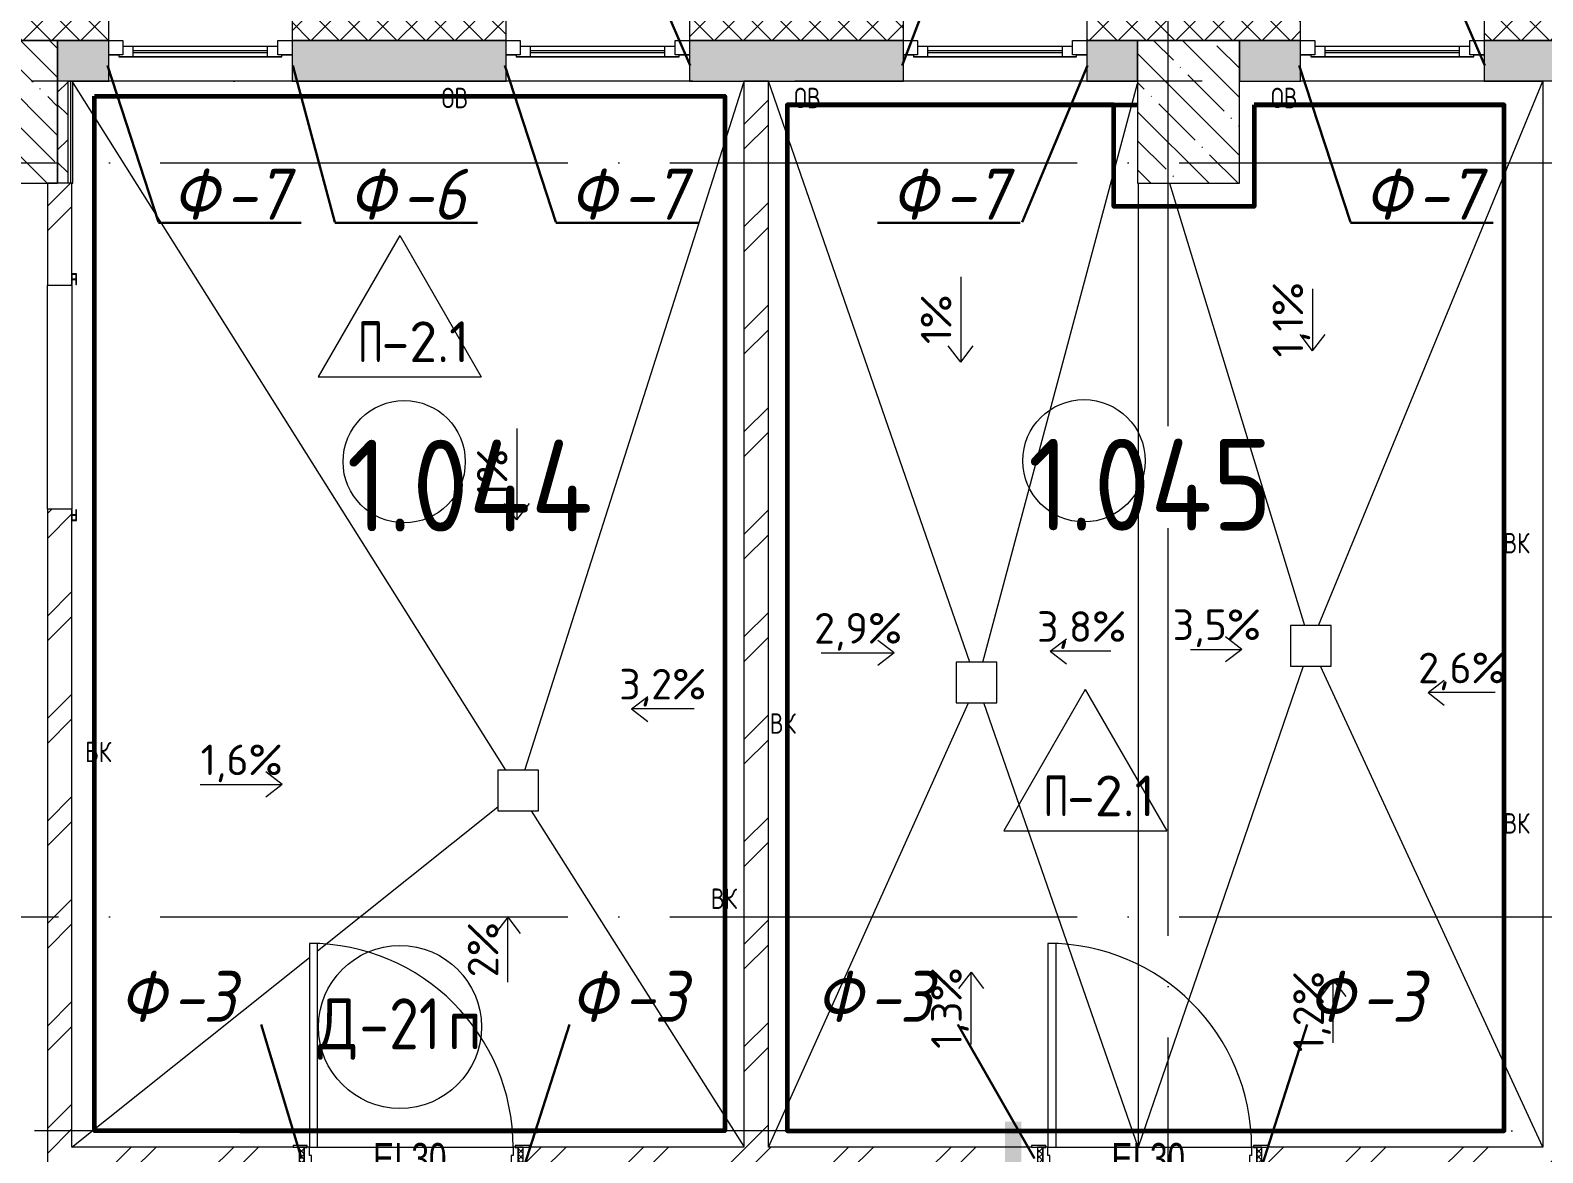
# Model space of a CAD drawing. Header units: millimetres. Extents: x -592259 to 288321, y -552984 to 293768.
# Drawn here: x 111603 to 119026, y 53518 to 59025 of the extents above; entities that cross this region are included whole.
import ezdxf

# ---------------------------------------------------------------- set-up
doc = ezdxf.new("R2010")
doc.units = ezdxf.units.MM
doc.linetypes.add('ADSK_Линия сетки', pattern=[2500, 2000, -250, 0, -250])
doc.linetypes.add('ADSK_Скрыто', pattern=[600, 300, -300])
for name, color, linetype, lineweight in [('2)Фархверки', 40, 'Continuous', 30), ('4.1) Штук. 3 вып', 6, 'Continuous', 60), ('4.1.1) Штук.  швы3 вып.', 6, 'Continuous', 60), ('7.1 Плитка 6 вып.', 170, 'Continuous', 60), ('A-AREA-____-IDEN', 250, 'Continuous', 9), ('A-DOOR-____-IDEN', 250, 'Continuous', 9), ('A-DOOR-____-MCUT', 250, 'Continuous', 5), ('A-DOOR-____-OTLN', 250, 'Continuous', 5), ('A-DOOR-FRAM-MCUT', 250, 'Continuous', 5), ('A-DOOR-FRAM-OTLN', 250, 'Continuous', 5), ('A-FLOR-____-IDEN', 250, 'Continuous', 9), ('A-FLOR-____-OTLN', 250, 'Continuous', 9), ('A-GENM-____-MCUT', 250, 'Continuous', 25), ('A-GENM-____-OTLN', 250, 'Continuous', 9), ('A-GLAZ-____-MCUT', 250, 'Continuous', 9), ('A-GLAZ-____-OTLN', 250, 'Continuous', 5), ('A-WALL-____-MCUT', 250, 'Continuous', 13), ('A-WALL-____-PATT', 250, 'Continuous', 13), ('A-WALL-FNSH-MCUT', 250, 'Continuous', 13), ('G-____-____-DIMS', 250, 'Continuous', 9), ('G-____-____-SYMB', 250, 'ADSK_Скрыто', 9), ('I-WALL-____-OTLN', 250, 'Continuous', 9), ('S-COLS-____-MCUT', 250, 'Continuous', 25), ('S-COLS-____-OTLN', 250, 'Continuous', 9), ('S-GRID-____-OTLN', 250, 'Continuous', 9)]:
    doc.layers.add(name, color=color, linetype=linetype, lineweight=lineweight)
doc.styles.add('Arial Narrow', font='ARIALN.TTF', dxfattribs={"width": 0.9, "height": 150})
doc.styles.add('GOST Common_1', font='', dxfattribs={"width": 0.9, "height": 250})
doc.styles.add('ISOCPEUR', font='isocpeur.ttf', dxfattribs={"width": 0.8, "height": 100})
doc.styles.add('ISOCPEUR_1', font='isocpeur.ttf', dxfattribs={"width": 0.9, "height": 250})
doc.styles.add('ISOCPEUR_2', font='isocpeur.ttf', dxfattribs={"height": 160})
doc.styles.add('ISOCPEUR_3', font='isocpeur.ttf', dxfattribs={"height": 250})
doc.styles.add('ISOCPEUR_I', font='isocpeui.ttf', dxfattribs={"width": 0.9, "height": 12.5})
doc.styles.get('GOST Common_1').set_extended_font_data('GOST Common')
pattern_1 = [(45, (12287.9, -0.0006), (-251.4472, 251.4472), []), (45, (12287.9, 381), (-251.4472, 251.4472), [])]
pattern_2 = [(135, (12287.91, -0.0006), (-142.5612, -142.5612), []), (135, (12430.48, -0.0006), (-142.5612, -142.5612), [252.016, -50.403, 3.353, -47.05])]

# ---------------------------------------------------------------- blocks, each defined once
blk = doc.blocks.new('Разрез - Номер вида сзади_3_5 мм-32550532-АР1_Кладочный план 1 этажа С2и3')
at = {"layer": 'G-____-____-SYMB', "linetype": 'Continuous'}
for points in [[(9.798, 0.404), (9.798, -0.394), (-0.333, -0.394), (-0.333, 0.404)], [(2.176, -4.675), (3, 0), (3.824, -4.675)]]:
    blk.add_hatch(color=256, dxfattribs=at).paths.add_polyline_path(points)
at = {"layer": 'G-____-____-SYMB', "linetype": 'Continuous', "lineweight": 20}
blk.add_line((3, -3), (3, -9.663), dxfattribs=at)
blk = doc.blocks.new('Дверь_СКБ_1Ст_Внутренняя - Д-21п_1100x2100h_Пищеблок_Производственная часть-41873808-АР1_Маркировочный план 1 этажа С2и3')
at = {"layer": 'A-DOOR-____-OTLN'}
h = blk.add_hatch(dxfattribs=at)
h.set_pattern_fill('FP_12', color=256, style=0, pattern_type=2)
h.set_pattern_definition([(135, (1751.41, 124.685), (-14.14214, -14.14214), []), (225, (1751.41, 124.685), (14.14214, -14.14214), [])])
h.paths.add_polyline_path([(562.5, -60), (562.5, 60), (537.5, 60), (537.5, -60)])
at = {"layer": 'A-DOOR-FRAM-OTLN'}
h = blk.add_hatch(dxfattribs=at)
h.set_pattern_fill('FP_13', color=256, style=0, pattern_type=2)
h.set_pattern_definition([(45, (-371.384, 124.685), (-14.1421, 14.1421), []), (135, (-371.384, 124.685), (-14.1421, -14.1421), [])])
h.paths.add_polyline_path([(-512.5, -60), (-512.5, 60), (-537.5, 60), (-537.5, -60)])
at = {"layer": 'A-DOOR-____-MCUT'}
for p, q in [((-487.5, 1060), (-487.5, 60)), ((-447.5, 1060), (-487.5, 1060)), ((-447.5, 60), (-447.5, 1060)), ((-487.5, 60), (-447.5, 60))]:
    blk.add_line(p, q, dxfattribs=at)
at = {"layer": 'A-DOOR-____-OTLN'}
blk.add_arc((-487.5, 60), 1000, 360, 90, dxfattribs=at)
at = {"layer": 'A-DOOR-FRAM-MCUT'}
for p, q in [((-497.5, 68), (-567.5, 68)), ((-567.5, 68), (-567.5, 60)), ((-567.5, 60), (-497.5, 60)), ((-512.5, 60), (-537.5, 60)), ((-537.5, 60), (-537.5, -60)), ((-487.5, 60), (-512.5, 60)), ((-512.5, 60), (-512.5, -20)), ((-512.5, -60), (-512.5, 60)), ((-497.5, 60), (-512.5, 60)), ((-512.5, 60), (-512.5, 59)), ((-512.5, 59), (-497.5, 59)), ((-497.5, 60), (-497.5, 68)), ((-497.5, 59), (-497.5, 60)), ((-487.5, 20), (-487.5, 60)), ((-477.5, 20), (-487.5, 20)), ((-477.5, -20), (-477.5, 20)), ((512.5, 20), (502.5, 20)), ((502.5, 20), (502.5, -20)), ((512.5, 60), (512.5, 20)), ((537.5, 60), (512.5, 60)), ((592.5, 68), (522.5, 68)), ((522.5, 68), (522.5, 60)), ((537.5, 60), (522.5, 60)), ((522.5, 60), (522.5, 59)), ((522.5, 60), (592.5, 60)), ((522.5, 59), (537.5, 59)), ((537.5, -20), (537.5, 60)), ((562.5, 60), (537.5, 60)), ((537.5, 60), (537.5, -60)), ((537.5, 59), (537.5, 60)), ((562.5, -60), (562.5, 60)), ((592.5, 60), (592.5, 68)), ((-497.5, -60), (-567.5, -60)), ((-567.5, -60), (-567.5, -68)), ((-567.5, -68), (-497.5, -68)), ((-537.5, -60), (-512.5, -60)), ((-512.5, -20), (-477.5, -20)), ((-497.5, -20), (-512.5, -20)), ((-512.5, -20), (-512.5, -60)), ((-512.5, -60), (-497.5, -60)), ((-497.5, -60), (-497.5, -20)), ((-497.5, -68), (-497.5, -60)), ((502.5, -20), (537.5, -20)), ((537.5, -20), (522.5, -20)), ((522.5, -20), (522.5, -60)), ((522.5, -60), (537.5, -60)), ((592.5, -60), (522.5, -60)), ((522.5, -60), (522.5, -68)), ((522.5, -68), (592.5, -68)), ((537.5, -60), (537.5, -20)), ((537.5, -60), (562.5, -60)), ((592.5, -68), (592.5, -60))]:
    blk.add_line(p, q, dxfattribs=at)
blk = doc.blocks.new('Окно_СКБ_1Ст1 - 120_Окно_СКБ_1Ст_900_ОК6Л-29019242-АР1_Маркировочный план 1 этажа С2и3')
at = {"layer": 'A-GLAZ-____-MCUT'}
for p, q in [((-450, -195), (-450, -125)), ((-450, -125), (-380, -125)), ((-380, -125), (-380, -195)), ((380, -195), (380, -125)), ((380, -125), (450, -125)), ((450, -125), (450, -195)), ((-380, -195), (-450, -195)), ((-380, -195), (-400, -195)), ((-400, -195), (-400, -205)), ((-400, -205), (400, -205)), ((400, -205), (-400, -205)), ((380, -155), (-380, -155)), ((-380, -155), (-380, -195)), ((-330, -205), (-330, -155)), ((330, -205), (330, -155)), ((380, -195), (380, -155)), ((450, -195), (380, -195)), ((400, -195), (380, -195)), ((400, -205), (400, -195))]:
    blk.add_line(p, q, dxfattribs=at)
at = {"layer": 'A-GLAZ-____-MCUT', "lineweight": 5}
for p, q in [((-330, -175), (330, -175)), ((330, -185), (-330, -185))]:
    blk.add_line(p, q, dxfattribs=at)
at = {"layer": 'A-GLAZ-____-OTLN'}
for p, q in [((-450, -195), (-400, -195)), ((400, -195), (450, -195))]:
    blk.add_line(p, q, dxfattribs=at)
blk = doc.blocks.new('ALT_Roller_Shutter_9mm - AER44m_S _Security_-V142-АР1_Маркировочный план 1 этажа С2и3')
at = {"layer": 'A-GENM-____-MCUT', "lineweight": 5}
for p, q in [((-427.5, 82), (-480.5, 82)), ((-480.5, 82), (-480.5, 60)), ((-478.5, 62), (-478.5, 80)), ((-478.5, 80), (-454.5, 80)), ((-454.5, 80), (-454.5, 62)), ((-452.5, 62), (-452.5, 80)), ((-452.5, 80), (-427.5, 80)), ((-427.5, 80), (-427.5, 82)), ((730.5, 82), (677.5, 82)), ((677.5, 82), (677.5, 80)), ((677.5, 80), (702.5, 80)), ((702.5, 80), (702.5, 62)), ((704.5, 62), (704.5, 80)), ((704.5, 80), (728.5, 80)), ((728.5, 80), (728.5, 62)), ((730.5, 60), (730.5, 82)), ((-480.5, 60), (-427.5, 60)), ((-454.5, 62), (-478.5, 62)), ((-427.5, 62), (-452.5, 62)), ((-427.5, 60), (-427.5, 62)), ((702.5, 62), (677.5, 62)), ((677.5, 62), (677.5, 60)), ((677.5, 60), (730.5, 60)), ((728.5, 62), (704.5, 62))]:
    blk.add_line(p, q, dxfattribs=at)
blk = doc.blocks.new('AAR_СКБ_Марка_Помещения_мал - Номер-28977439-АР1_Маркировочный план 1 этажа С2и3')
at = {"layer": 'A-AREA-____-IDEN'}
blk.add_circle((-0.028, 0), 3, dxfattribs=at)
blk = doc.blocks.new('AAR_СКБ_Марка_Перекрытия - Марка пола-17325028-АР1_Маркировочный план 1 этажа С2и3')
at = {"layer": 'A-FLOR-____-IDEN'}
for p, q in [((0, 6.932), (-4.002, 0)), ((0, 6.932), (4.002, 0)), ((-4.002, 0), (4.002, 0))]:
    blk.add_line(p, q, dxfattribs=at)
blk = doc.blocks.new('ADSK_Марка_Дверь - Типоразмер_ADSK_Марка-30565456-АР1_Маркировочный план 1 этажа С2и3')
at = {"layer": 'A-DOOR-____-IDEN'}
blk.add_circle((0, 0), 4, dxfattribs=at)

msp = doc.modelspace()

# ---------------------------------------------------------------- hatches: boundary and pattern name
at = {"layer": 'A-WALL-____-PATT', "lineweight": 15, "true_color": 0x000000}
h = msp.add_hatch(dxfattribs=at)
h.set_pattern_fill('FP_52', color=18, style=0, pattern_type=2)
h.set_pattern_definition([(45, (12287.91, -0.0006), (-70.71068, 70.71068), []), (135, (12287.91, -0.0006), (-70.71068, -70.71068), [])])
h.paths.add_polyline_path([(116788.3643, 58975), (117837.9144, 58975), (117837.9144, 59075), (116788.3643, 59075)])
h.paths.add_polyline_path([(120987.8919, 58975), (121387.9597, 58975.0339), (121387.8919, 59075), (120687.9964, 59075), (120687.9964, 58975), (120808.5414, 58975)])
h.paths.add_polyline_path([(111239.8528, 58975), (111988.3643, 58975), (111988.3643, 59075), (110938.1391, 59075), (110938.3643, 58975), (111237.8919, 58975)])
h.paths.add_polyline_path([(89887.9138, 58975), (94438.1391, 58975), (94438.1391, 59075), (89887.9138, 59075), (89887.9138, 58976.591)])
h.paths.add_polyline_path([(119441.5859, 58975), (119787.9964, 58975), (119787.9964, 59075), (118737.9144, 59075), (118737.9144, 58975), (119145.9964, 58975)])
h.paths.add_polyline_path([(115888.3643, 58975), (115888.3643, 59075), (114838.3643, 59075), (114838.3643, 58975), (115340.7193, 58975)])
h.paths.add_polyline_path([(113582.3109, 58975), (113938.3643, 58975), (113938.3643, 59075), (112888.3643, 59075), (112888.3643, 58975)])
h = msp.add_hatch(dxfattribs=at)
h.set_pattern_fill('FP_3', color=18, style=0, pattern_type=2)
h.set_pattern_definition([(50, (12287.9, -0.0006), (364.3679, -31.8783), [38.1, -419.1]), (355, (12287.9, -0.0006), (-70.4859, 382.1133), [30.48, -335.28]), (100.451, (12318.28, -2.66), (293.885, 350.2334), [32.38, -356.18]), (46.184, (12287.9, 101.6), (542.1585, -84.0858), [57.15, -628.65]), (96.636, (12333.1, 94.6), (474.805, 494.8554), [48.57, -534.27]), (351.184, (12287.9, 101.6), (474.8102, 494.85), [45.72, -502.92]), (21, (12338.7, 76.2), (303.2285, -204.53046), [38.1, -419.1]), (326, (12338.7, 76.2), (123.6039, 368.376), [30.48, -335.28]), (71.451, (12364, 59.16), (426.8341, 163.8427), [32.38, -356.18]), (37.5, (12287.91, -0.0006), (6.17665, 169.11015), [16.764, -314.452, 16.764, -323.596, -336.55]), (37.5, (12287.91, -0.0006), (6.17665, 169.11015), [-671.576, 16.764, -319.786]), (7.5, (12287.91, -0.0006), (133.63888, 200.3615), [16.764, -177.292, 16.764, -306.832, -128.27]), (7.5, (12287.91, -0.0006), (133.63888, 200.3615), [-517.652, 16.764, -111.506]), (327.5, (12174.63, -0.0006), (271.18182, -11.45836), [16.764, -110.236, 16.764, -379.476, -525.78]), (327.5, (12174.63, -0.0006), (271.18182, -11.45836), [-523.24, 16.764, -509.016]), (317.5, (12123.83, -0.0006), (296.2585, 50.85285), [16.764, -148.336, 16.764, -246.38, -373.38]), (317.5, (12123.83, -0.0006), (296.2585, 50.85285), [-428.244, 16.764, -356.616])])
h.paths.add_polyline_path([(111237.8919, 58775), (111237.8919, 58975), (110938.3643, 58975), (110938.3643, 58775)])
h.paths.add_polyline_path([(119710.8396, 58775), (119787.9964, 58775), (119787.9964, 58975), (118737.9144, 58975), (118737.9144, 58775), (119620.8396, 58775)])
h.paths.add_polyline_path([(120687.9964, 58775), (120987.8919, 58775), (120987.8919, 58975), (120687.9964, 58975), (120687.9964, 58877.4093)])
h.paths.add_polyline_path([(111812.8919, 58775), (111988.3643, 58775), (111988.3643, 58975), (111737.8919, 58975), (111737.8919, 58775), (111807.9138, 58775)])
h.paths.add_polyline_path([(113938.3643, 58775), (113938.3643, 58975), (112888.3643, 58975), (112888.3643, 58775), (113582.3109, 58775)])
h.paths.add_polyline_path([(115225.9964, 58775), (115888.3643, 58775), (115888.3643, 58975), (114838.3643, 58975), (114838.3643, 58775), (115107.9138, 58775)])
h.paths.add_polyline_path([(116788.3643, 58775), (117037.8919, 58775), (117037.8919, 58975), (116788.3643, 58975), (116788.3643, 58785.9221)])
h.paths.add_polyline_path([(117537.8919, 58775), (117837.9144, 58775), (117837.9144, 58975), (117537.8919, 58975), (117537.8919, 58816.5669)])
h = msp.add_hatch(dxfattribs=at)
h.set_pattern_fill('FP_83', color=18, style=0, pattern_type=2)
h.set_pattern_definition([(45, (12287.91, -0.0006), (-141.42136, 141.42136), []), (135, (12287.91, -0.0006), (-141.42136, -141.42136), [])])
h.paths.add_polyline_path([(111787.8919, 58275), (111787.8919, 58775), (111737.8919, 58775), (111737.8919, 58275)])
h = msp.add_hatch(dxfattribs=at)
h.set_pattern_fill('FP_4', color=18, style=0, pattern_type=2)
h.set_pattern_definition(pattern_1)
h.paths.add_polyline_path([(115105.9964, 53545), (115225.9964, 53545), (115225.9964, 58775), (115105.9964, 58775), (115105.9964, 53547.6147)])
h = msp.add_hatch(dxfattribs=at)
h.set_pattern_fill('FP_4', color=18, style=0, pattern_type=2)
h.set_pattern_definition(pattern_1)
h.paths.add_polyline_path([(111807.8919, 51875), (111807.8919, 52129.9994), (111687.8919, 52129.9994), (111687.8919, 51875)])
h.paths.add_polyline_path([(111807.8919, 53229.9994), (111807.8919, 56675), (111687.8919, 56675), (111687.8919, 53229.9994)])
h.paths.add_polyline_path([(111687.8919, 57775), (111807.8919, 57775), (111807.8919, 58275), (111687.8919, 58275)])
h = msp.add_hatch(dxfattribs=at)
h.set_pattern_fill('FP_4', color=18, style=0, pattern_type=2)
h.set_pattern_definition(pattern_1)
h.paths.add_polyline_path([(123132.4448, 53425), (124629.9144, 53425), (124629.9144, 53545), (123064.6333, 53545), (123064.6333, 53425), (123094.6333, 53425)])
h.paths.add_polyline_path([(114753.3924, 53425), (116547.2934, 53425), (116547.2934, 53545), (114023.1438, 53545), (114023.1438, 53425), (114567.639, 53425)])
h.paths.add_polyline_path([(112923.1438, 53425), (112923.1438, 53545), (111807.8926, 53544.9832), (111807.9138, 53425), (112893.1438, 53425)])
h.paths.add_polyline_path([(117849.8362, 53425), (119220.9964, 53425), (119220.9964, 53545), (117647.2934, 53545), (117647.2934, 53425), (117787.8193, 53425)])
h.paths.add_polyline_path([(120350.9964, 53425), (121964.6333, 53425), (121964.6333, 53545), (120320.9964, 53545), (120320.9964, 53425), (120349.7178, 53425)])
h.paths.add_polyline_path([(125759.9144, 53425), (126629.9138, 53425), (126629.9138, 53545), (125729.9144, 53545), (125729.9144, 53425)])
h.paths.add_polyline_path([(130447.9134, 53425), (130447.9134, 53545), (130162.9138, 53545), (130162.9138, 53425), (130377.2299, 53425)])
h.paths.add_polyline_path([(128377.9138, 53425), (129062.9138, 53425), (129062.9138, 53545), (127729.9138, 53545), (127729.9138, 53425), (128318.092, 53425)])
at = {"layer": 'S-COLS-____-OTLN', "lineweight": 5, "true_color": 0x000000}
h = msp.add_hatch(dxfattribs=at)
h.set_pattern_fill('FP_1', color=18, style=0, pattern_type=2)
h.set_pattern_definition(pattern_2)
h.paths.add_polyline_path([(111687.8919, 58275), (111737.8919, 58275), (111737.8919, 58975), (111237.8919, 58975), (111237.8919, 58275), (111561.2636, 58275)])
h = msp.add_hatch(dxfattribs=at)
h.set_pattern_fill('FP_1', color=18, style=0, pattern_type=2)
h.set_pattern_definition(pattern_2)
h.paths.add_polyline_path([(117537.8919, 58275), (117537.8919, 58975), (117037.8919, 58975), (117037.8919, 58275), (117479.5245, 58275)])

# ---------------------------------------------------------------- linework, layer by layer
at = {"layer": '2)Фархверки'}
for p, q in [((114841.6616, 58852.4809), (114556.5572, 59513.9662)), ((115881.7305, 58852.5406), (116133.3632, 59513.9662)), ((118741.2118, 58852.4809), (118456.1073, 59513.9662)), ((111981.7305, 58852.5406), (112233.3632, 58082.9786)), ((112891.6616, 58852.4809), (113098.6893, 58082.9786)), ((113931.7305, 58852.5406), (114183.3632, 58082.9786)), ((116791.6616, 58852.4809), (116470.529, 58082.9786)), ((117831.2806, 58852.5406), (118082.9133, 58082.9786)), ((112933.3632, 58080.3348), (112233.3632, 58080.3348)), ((113798.6893, 58080.3348), (113098.6893, 58080.3348)), ((114883.3632, 58080.3348), (114183.3632, 58080.3348)), ((116461.3887, 58080.3348), (115761.3887, 58080.3348)), ((118782.9133, 58080.3348), (118082.9133, 58080.3348)), ((112934.8293, 53488.9648), (112736.8022, 54147.0418)), ((114027.7272, 53451.5201), (114250.3154, 54147.0418)), ((116532.3462, 53488.9648), (116154.833, 54147.0418)), ((117646.8769, 53451.5201), (117869.4651, 54147.0418))]:
    msp.add_line(p, q, dxfattribs=at)
at = {"layer": '4.1) Штук. 3 вып'}
for points in [[(111918.1244, 58702.0211), (115012.4873, 58702.0211), (115012.4873, 53625), (111918.1244, 53625)], [(117609.8263, 58659.4704), (117609.8263, 58159.9117), (116921.2652, 58159.9117), (116921.2652, 58659.4704), (115317.6159, 58659.4704), (115317.6159, 53625), (118836.9536, 53625), (118836.9536, 58659.4704)]]:
    msp.add_lwpolyline(points, close=True, dxfattribs=at)
at = {"layer": '4.1.1) Штук.  швы3 вып.'}
for points in [[(111918.1244, 58702.0211), (115012.4873, 58702.0211)], [(111918.1244, 58080.9173), (111918.1244, 58702.0211)], [(115317.6159, 58659.4704), (117037.8919, 58659.4704)], [(117609.8263, 58659.4704), (118836.9536, 58659.4704)], [(112631.3263, 53625), (114094.1502, 53625)], [(116413.5121, 53625), (117876.336, 53625)]]:
    msp.add_lwpolyline(points, dxfattribs=at)
at = {"layer": '7.1 Плитка 6 вып.'}
for points in [[(111918.1244, 58702.0211), (115012.4873, 58702.0211), (115012.4873, 53625), (111918.1244, 53625)], [(117609.8263, 58659.4704), (117609.8263, 58159.9117), (116921.2652, 58159.9117), (116921.2652, 58659.4704), (115317.6159, 58659.4704), (115317.6159, 53625), (118836.9536, 53625), (118836.9536, 58659.4704)]]:
    msp.add_lwpolyline(points, close=True, dxfattribs=at)
at = {"layer": 'A-FLOR-____-OTLN', "color": 18, "true_color": 0x000000}
for p, q in [((111812.8919, 58767.0896), (113934.9828, 55395)), ((114029.8104, 55395), (115105.9964, 58768.9886)), ((116214.0661, 55924.6305), (115225.9964, 58775)), ((116278.1439, 55924.6305), (117037.8919, 58763.4001)), ((117924.9434, 56104.5677), (119025.9964, 58775)), ((117040.9964, 58275), (117040.9964, 53545)), ((117193.8389, 58275), (117857.3076, 56104.5677)), ((117849.8362, 55904.5677), (117040.9964, 53545)), ((119025.9964, 53545), (117935.021, 55904.5677)), ((115225.9964, 53545), (116207.1531, 55724.6305)), ((117040.9964, 53545), (116283.4811, 55724.6305)), ((113013.1438, 54508.0833), (113897.9138, 55215.0913)), ((114061.3424, 55195), (115105.9964, 53548.023)), ((111807.9138, 53545), (112973.1438, 54476.1198))]:
    msp.add_line(p, q, dxfattribs=at)
at = {"layer": 'A-FLOR-____-OTLN', "color": 18, "lineweight": 5, "true_color": 0x000000}
for p, q in [((117987.8193, 56104.5677), (117787.8193, 56104.5677)), ((117787.8193, 56104.5677), (117787.8193, 55904.5677)), ((117987.8193, 55904.5677), (117987.8193, 56104.5677)), ((116147.5053, 55924.6305), (116147.5053, 55724.6305)), ((116347.5053, 55924.6305), (116147.5053, 55924.6305)), ((116347.5053, 55724.6305), (116347.5053, 55924.6305)), ((117787.8193, 55904.5677), (117987.8193, 55904.5677)), ((116147.5053, 55724.6305), (116347.5053, 55724.6305)), ((114097.9138, 55395), (113897.9138, 55395)), ((113897.9138, 55395), (113897.9138, 55195)), ((114097.9138, 55195), (114097.9138, 55395)), ((113897.9138, 55195), (114097.9138, 55195))]:
    msp.add_line(p, q, dxfattribs=at)
at = {"layer": 'A-WALL-____-MCUT', "color": 18, "lineweight": 15, "true_color": 0x000000}
for p, q in [((111988.3643, 58975), (111988.3643, 59075)), ((112888.3643, 59075), (112888.3643, 58975)), ((113938.3643, 58975), (113938.3643, 59075)), ((114838.3643, 59075), (114838.3643, 58975)), ((115888.3643, 58975), (115888.3643, 59075)), ((116788.3643, 59075), (116788.3643, 58975)), ((117837.9144, 58975), (117837.9144, 59075)), ((118737.9144, 59075), (118737.9144, 58975)), ((111237.8919, 58975), (111737.8919, 58975)), ((111737.8919, 58975), (111988.3643, 58975)), ((111988.3643, 58975), (111737.8919, 58975)), ((111737.8919, 58975), (111737.8919, 58775)), ((111988.3643, 58775), (111988.3643, 58975)), ((112888.3643, 58975), (113938.3643, 58975)), ((112888.3643, 58975), (112888.3643, 58775)), ((113938.3643, 58975), (112888.3643, 58975)), ((113938.3643, 58775), (113938.3643, 58975)), ((114838.3643, 58975), (115888.3643, 58975)), ((114838.3643, 58975), (114838.3643, 58775)), ((115888.3643, 58975), (114838.3643, 58975)), ((115888.3643, 58775), (115888.3643, 58975)), ((116788.3643, 58975), (117037.8919, 58975)), ((116788.3643, 58975), (116788.3643, 58775)), ((117037.8919, 58975), (116788.3643, 58975)), ((117037.8919, 58975), (117537.8919, 58975)), ((117037.8919, 58775), (117037.8919, 58975)), ((117537.8919, 58975), (117837.9144, 58975)), ((117837.9144, 58975), (117537.8919, 58975)), ((117537.8919, 58975), (117537.8919, 58775)), ((117837.9144, 58775), (117837.9144, 58975)), ((118737.9144, 58975), (119787.9964, 58975)), ((118737.9144, 58975), (118737.9144, 58775)), ((119787.9964, 58975), (118737.9144, 58975)), ((111737.8919, 58775), (111737.8919, 58275)), ((111787.8919, 58775), (111737.8919, 58775)), ((111787.8919, 58775), (111988.3643, 58775)), ((111787.8919, 58775), (111787.8919, 58275)), ((111800.3919, 58775), (111800.3919, 58275)), ((112888.3643, 58775), (113938.3643, 58775)), ((114838.3643, 58775), (115888.3643, 58775)), ((115105.9964, 58775), (115105.9964, 53545)), ((115225.9964, 58775), (115105.9964, 58775)), ((115225.9964, 53545), (115225.9964, 58775)), ((116788.3643, 58775), (117037.8919, 58775)), ((117537.8919, 58775), (117837.9144, 58775)), ((118737.9144, 58775), (119025.9964, 58775)), ((119025.9964, 58775), (119025.9964, 53545)), ((119145.9964, 58775), (119025.9964, 58775)), ((111687.8919, 58275), (111687.8919, 57775)), ((111807.8919, 58275), (111687.8919, 58275)), ((111807.8919, 57775), (111807.8919, 58275)), ((111687.8919, 57775), (111807.8919, 57775)), ((111687.8919, 56675), (111687.8919, 53259.9994)), ((111807.8919, 56675), (111687.8919, 56675)), ((111807.8919, 53545), (111807.8919, 56675)), ((112893.1438, 53545), (111807.8919, 53545)), ((115105.9964, 53545), (114053.1438, 53545)), ((116517.2934, 53545), (115225.9964, 53545)), ((119025.9964, 53545), (117677.2934, 53545))]:
    msp.add_line(p, q, dxfattribs=at)
at = {"layer": 'A-WALL-FNSH-MCUT', "lineweight": 15}
for p, q in [((111812.8919, 58275), (111812.8919, 58775)), ((111807.8919, 58275), (111812.8919, 58275))]:
    msp.add_line(p, q, dxfattribs=at)
at = {"layer": 'G-____-____-DIMS', "color": 18, "true_color": 0x000000}
for p, q in [((116169.7634, 57814.8999), (116169.7634, 57396.939)), ((117896.2075, 57755.6592), (117896.2075, 57451.8205)), ((117896.2075, 57451.8205), (117834.8213, 57531.8205)), ((117896.2075, 57451.8205), (117957.5937, 57531.8205)), ((116169.7634, 57396.939), (116108.3772, 57476.939)), ((116169.7634, 57396.939), (116231.1495, 57476.939)), ((113991.3863, 57071.5032), (113991.3863, 56623.5582)), ((113991.3863, 56623.5582), (113930.0001, 56703.5582)), ((113991.3863, 56623.5582), (114052.7725, 56703.5582)), ((117548.9404, 55987.3453), (117468.9404, 56048.7315)), ((115484.2635, 55969.9744), (115843.209, 55969.9744)), ((115843.209, 55969.9744), (115763.209, 56031.3605)), ((115843.209, 55969.9744), (115763.209, 55908.5882)), ((116609.1015, 55978.4373), (116689.1015, 56039.8235)), ((116609.1015, 55978.4373), (116689.1015, 55917.0512)), ((116906.041, 55978.4373), (116609.1015, 55978.4373)), ((117297.5952, 55987.3453), (117548.9404, 55987.3453)), ((117548.9404, 55987.3453), (117468.9404, 55925.9592)), ((118462.8895, 55775.3263), (118542.8895, 55836.7124)), ((114553.7888, 55695.6186), (114633.7888, 55757.0047)), ((118462.8895, 55775.3263), (118542.8895, 55713.9401)), ((118793.2814, 55775.3263), (118462.8895, 55775.3263)), ((114553.7888, 55695.6186), (114633.7888, 55634.2324)), ((114860.9511, 55695.6186), (114553.7888, 55695.6186)), ((112839.6664, 55324.4641), (112759.6664, 55385.8503)), ((112436.5159, 55324.4641), (112839.6664, 55324.4641)), ((112839.6664, 55324.4641), (112759.6664, 55263.078)), ((113946.5301, 54673.8025), (113885.1439, 54593.8025)), ((113946.5301, 54673.8025), (114007.9162, 54593.8025)), ((113946.5301, 54353.8417), (113946.5301, 54673.8025)), ((116220.5412, 54404.0637), (116159.155, 54324.0637)), ((116220.5412, 54404.0637), (116281.9273, 54324.0637)), ((116220.5412, 54048.8822), (116220.5412, 54404.0637)), ((117997.763, 54363.8172), (117936.3769, 54283.8172)), ((117997.763, 54363.8172), (118059.1492, 54283.8172)), ((117997.763, 54057.3451), (117997.763, 54363.8172))]:
    msp.add_line(p, q, dxfattribs=at)
at = {"layer": 'I-WALL-____-OTLN', "color": 18, "lineweight": 15, "true_color": 0x000000}
for p, q in [((112888.3643, 58775), (111988.3643, 58775)), ((114838.3643, 58775), (113938.3643, 58775)), ((116788.3643, 58775), (115888.3643, 58775)), ((118737.9144, 58775), (117837.9144, 58775)), ((111687.8919, 56675), (111687.8919, 57775)), ((111807.8919, 57775), (111807.8919, 56675)), ((113013.1438, 53545), (113973.1438, 53545)), ((116637.2934, 53545), (117597.2934, 53545))]:
    msp.add_line(p, q, dxfattribs=at)
at = {"layer": 'S-COLS-____-MCUT', "color": 18, "lineweight": 5, "true_color": 0x000000}
for p, q in [((111737.8919, 58975), (111237.8919, 58975)), ((117537.8919, 58975), (117037.8919, 58975)), ((111737.8919, 58275), (111737.8919, 58775)), ((117037.8919, 58775), (117037.8919, 58275)), ((117537.8919, 58275), (117537.8919, 58775)), ((111237.8919, 58275), (111737.8919, 58275)), ((117037.8919, 58275), (117537.8919, 58275))]:
    msp.add_line(p, q, dxfattribs=at)
at = {"layer": 'S-COLS-____-OTLN', "color": 18, "lineweight": 5, "true_color": 0x000000}
for p, q in [((111737.8919, 58775), (111737.8919, 58975)), ((117037.8919, 58975), (117037.8919, 58775)), ((117537.8919, 58775), (117537.8919, 58975))]:
    msp.add_line(p, q, dxfattribs=at)
at = {"layer": 'S-GRID-____-OTLN', "color": 18, "linetype": 'ADSK_Линия сетки', "true_color": 0x000000}
for p, q in [((117187.9138, -2919.5356), (117187.9138, 61063.6538)), ((167356.8279, 58775), (111607.9138, 58775)), ((77240.3519, 58375), (168626.8279, 58375)), ((77240.3519, 54675), (168626.8279, 54675)), ((168626.8279, 53625), (111607.9138, 53625))]:
    msp.add_line(p, q, dxfattribs=at)

# ---------------------------------------------------------------- block references
at = {"layer": 'A-AREA-____-IDEN', "color": 18, "true_color": 0x000000, "xscale": 99.99999999999993, "yscale": 99.99999999999993, "zscale": 99.99999999999993}
for p in [(113441.2807, 56908.3002), (116777.4215, 56912.8002)]:
    msp.add_blockref('AAR_СКБ_Марка_Помещения_мал - Номер-28977439-АР1_Маркировочный план 1 этажа С2и3', p, dxfattribs=at)
at = {"layer": 'A-DOOR-____-IDEN', "color": 18, "true_color": 0x000000, "xscale": 99.99999999999993, "yscale": 99.99999999999993, "zscale": 99.99999999999993}
msp.add_blockref('ADSK_Марка_Дверь - Типоразмер_ADSK_Марка-30565456-АР1_Маркировочный план 1 этажа С2и3', (113417.8919, 54134.9542), dxfattribs=at)
at = {"layer": 'A-DOOR-____-OTLN', "color": 18, "true_color": 0x000000}
for p in [(113460.6438, 53485), (117084.7934, 53485)]:
    msp.add_blockref('Дверь_СКБ_1Ст_Внутренняя - Д-21п_1100x2100h_Пищеблок_Производственная часть-41873808-АР1_Маркировочный план 1 этажа С2и3', p, dxfattribs=at)
at = {"layer": 'A-FLOR-____-IDEN', "color": 18, "true_color": 0x000000, "xscale": 99.99999999999993, "yscale": 99.99999999999993, "zscale": 99.99999999999993}
for p in [(113416.7555, 57325.2319), (116781.0855, 55097.2959)]:
    msp.add_blockref('AAR_СКБ_Марка_Перекрытия - Марка пола-17325028-АР1_Маркировочный план 1 этажа С2и3', p, dxfattribs=at)
at = {"layer": 'A-GENM-____-OTLN', "color": 18, "lineweight": 5, "true_color": 0x000000, "rotation": 270}
msp.add_blockref('ALT_Roller_Shutter_9mm - AER44m_S _Security_-V142-АР1_Маркировочный план 1 этажа С2и3', (111747.8919, 57350), dxfattribs=at)
at = {"layer": 'A-GLAZ-____-OTLN', "color": 18, "true_color": 0x000000}
for p in [(112438.3643, 59100), (114388.3643, 59100), (116338.3643, 59100), (118287.9144, 59100)]:
    msp.add_blockref('Окно_СКБ_1Ст1 - 120_Окно_СКБ_1Ст_900_ОК6Л-29019242-АР1_Маркировочный план 1 этажа С2и3', p, dxfattribs=at)
at = {"layer": 'G-____-____-SYMB', "linetype": 'Continuous', "xscale": 99.99999999999993, "yscale": 99.99999999999993, "zscale": 99.99999999999993, "rotation": 269.9999999999996}
msp.add_blockref('Разрез - Номер вида сзади_3_5 мм-32550532-АР1_Кладочный план 1 этажа С2и3', (116426.1279, 53637.0362), dxfattribs=at)

# ---------------------------------------------------------------- texts
at = {"layer": '2)Фархверки', "attachment_point": 1}
for s, insert, char_height, width, style in [('ОВ', (113622.332, 58742.7054), 100, 160.3375, 'ISOCPEUR'), ('ОВ', (115352.332, 58742.7054), 100, 160.3375, 'ISOCPEUR'), ('ОВ', (117692.332, 58742.7054), 100, 160.3375, 'ISOCPEUR'), ('\\fISOCPEUR|b0|i1|c204|p34|;Ф', (112300.2614, 58345.4703), 250, 312.658125, 'ISOCPEUR_I'), ('-7', (112558.2301, 58345.4703), 250, 448.945, 'ISOCPEUR_I'), ('\\fISOCPEUR|b0|i1|c204|p34|;Ф', (113165.5875, 58345.4703), 250, 312.658125, 'ISOCPEUR_I'), ('-6', (113423.5563, 58345.4703), 250, 448.945, 'ISOCPEUR_I'), ('\\fISOCPEUR|b0|i1|c204|p34|;Ф', (114250.2614, 58345.4703), 250, 312.658125, 'ISOCPEUR_I'), ('-7', (114508.2301, 58345.4703), 250, 448.945, 'ISOCPEUR_I'), ('\\fISOCPEUR|b0|i1|c204|p34|;Ф', (115828.2869, 58345.4703), 250, 312.658125, 'ISOCPEUR_I'), ('-7', (116086.2556, 58345.4703), 250, 448.945, 'ISOCPEUR_I'), ('\\fISOCPEUR|b0|i1|c204|p34|;Ф', (118149.8115, 58345.4703), 250, 312.658125, 'ISOCPEUR_I'), ('-7', (118407.7802, 58345.4703), 250, 448.945, 'ISOCPEUR_I'), ('ВК', (118832.5285, 56558.717), 100, 160.3375, 'ISOCPEUR'), ('ВК', (115232.4302, 55673.6503), 100, 160.3375, 'ISOCPEUR'), ('ВК', (111873.0344, 55534.3505), 100, 160.3375, 'ISOCPEUR'), ('ВК', (118833.0636, 55183.812), 100, 160.3375, 'ISOCPEUR'), ('ВК', (114943.5045, 54814.1869), 100, 160.3375, 'ISOCPEUR'), ('\\fISOCPEUR|b0|i1|c204|p34|;Ф', (112040.904, 54409.5334), 250, 312.658125, 'ISOCPEUR_I'), ('-3', (112298.8728, 54409.5334), 250, 448.945, 'ISOCPEUR_I'), ('\\fISOCPEUR|b0|i1|c204|p34|;Ф', (114254.4172, 54409.5334), 250, 312.658125, 'ISOCPEUR_I'), ('-3', (114512.386, 54409.5334), 250, 448.945, 'ISOCPEUR_I'), ('\\fISOCPEUR|b0|i1|c204|p34|;Ф', (115458.9348, 54409.5334), 250, 312.658125, 'ISOCPEUR_I'), ('-3', (115716.9035, 54409.5334), 250, 448.945, 'ISOCPEUR_I'), ('\\fISOCPEUR|b0|i1|c204|p34|;Ф', (117873.5669, 54409.5334), 250, 312.658125, 'ISOCPEUR_I'), ('-3', (118131.5356, 54409.5334), 250, 448.945, 'ISOCPEUR_I')]:
    msp.add_mtext(s, dxfattribs=dict(at, insert=insert, char_height=char_height, width=width, style=style))
at = {"layer": 'A-AREA-____-IDEN', "color": 18, "true_color": 0x000000, "char_height": 450, "attachment_point": 1, "style": 'ISOCPEUR_1'}
for s, insert, width in [('1.044', (113155.7803, 57015.7857), 647.7635), ('1.045', (116499.9211, 57020.2857), 628.523)]:
    msp.add_mtext(s, dxfattribs=dict(at, insert=insert, width=width))
at = {"layer": 'A-DOOR-____-IDEN', "color": 18, "true_color": 0x000000, "attachment_point": 1}
for s, insert, char_height, width, style in [('\\fGOST Common|b0|i0|c204|p34|;\\W.9;Д', (113015.5845, 54275.4048), 250, 245.316375, 'GOST Common_1'), ('-21', (113217.9908, 54275.4048), 250, 526.708687, 'GOST Common_1'), ('\\fGOST Common|b0|i0|c204|p34|;\\W.9;п', (113652.5689, 54275.4048), 250, 194.810062, 'GOST Common_1'), ('EI 30', (113285.0364, 53565.1485), 150, 447.341625, 'Arial Narrow'), ('EI 30', (116909.186, 53565.1485), 150, 447.341625, 'Arial Narrow')]:
    msp.add_mtext(s, dxfattribs=dict(at, insert=insert, char_height=char_height, width=width, style=style))
at = {"layer": 'A-FLOR-____-IDEN', "color": 18, "true_color": 0x000000, "char_height": 200, "attachment_point": 1, "style": 'ISOCPEUR_2'}
for s, insert, width in [('\\fISOCPEUR|b0|i0|c204|p34|;\\W.7;П', (113211.5205, 57596.6177), 140.295312), ('-2.1', (113327.2757, 57596.6177), 381.60325), ('\\fISOCPEUR|b0|i0|c204|p34|;\\W.7;П', (116575.8505, 55368.6817), 140.295312), ('-2.1', (116691.6058, 55368.6817), 381.60325)]:
    msp.add_mtext(s, dxfattribs=dict(at, insert=insert, width=width))
at = {"layer": 'G-____-____-DIMS', "color": 18, "true_color": 0x000000, "char_height": 150, "attachment_point": 1, "rotation": 90, "line_spacing_factor": 1.149209, "style": 'ISOCPEUR_3'}
for s, insert, width in [('1,1%', (117700.2391, 57419.9814), 441.020292), ('1%', (115973.795, 57485.6548), 288.635232), ('1%', (113795.4179, 56727.266), 288.635232), ('2%', (113750.5617, 54378.6177), 324.49054), ('1,3%', (116024.5728, 54027.7748), 476.8756), ('1,2%', (117801.7947, 54011.883), 476.8756)]:
    msp.add_mtext(s, dxfattribs=dict(at, insert=insert, width=width))
at = {"layer": 'G-____-____-DIMS', "color": 18, "true_color": 0x000000, "char_height": 150, "attachment_point": 1, "line_spacing_factor": 1.149209, "style": 'ISOCPEUR_3'}
for s, insert, width in [('2,9%', (115450.0984, 56165.9427), 512.730909), ('3,8%', (116543.9334, 56174.4057), 512.730909), ('3,5%', (117209.6299, 56183.3137), 512.730909), ('2,6%', (118414.4476, 55971.2946), 512.730909), ('3,2%', (114493.7321, 55891.5869), 512.730909), ('1,6%', (112439.393, 55520.4325), 476.8756)]:
    msp.add_mtext(s, dxfattribs=dict(at, insert=insert, width=width))

doc.saveas('drawing.dxf')
